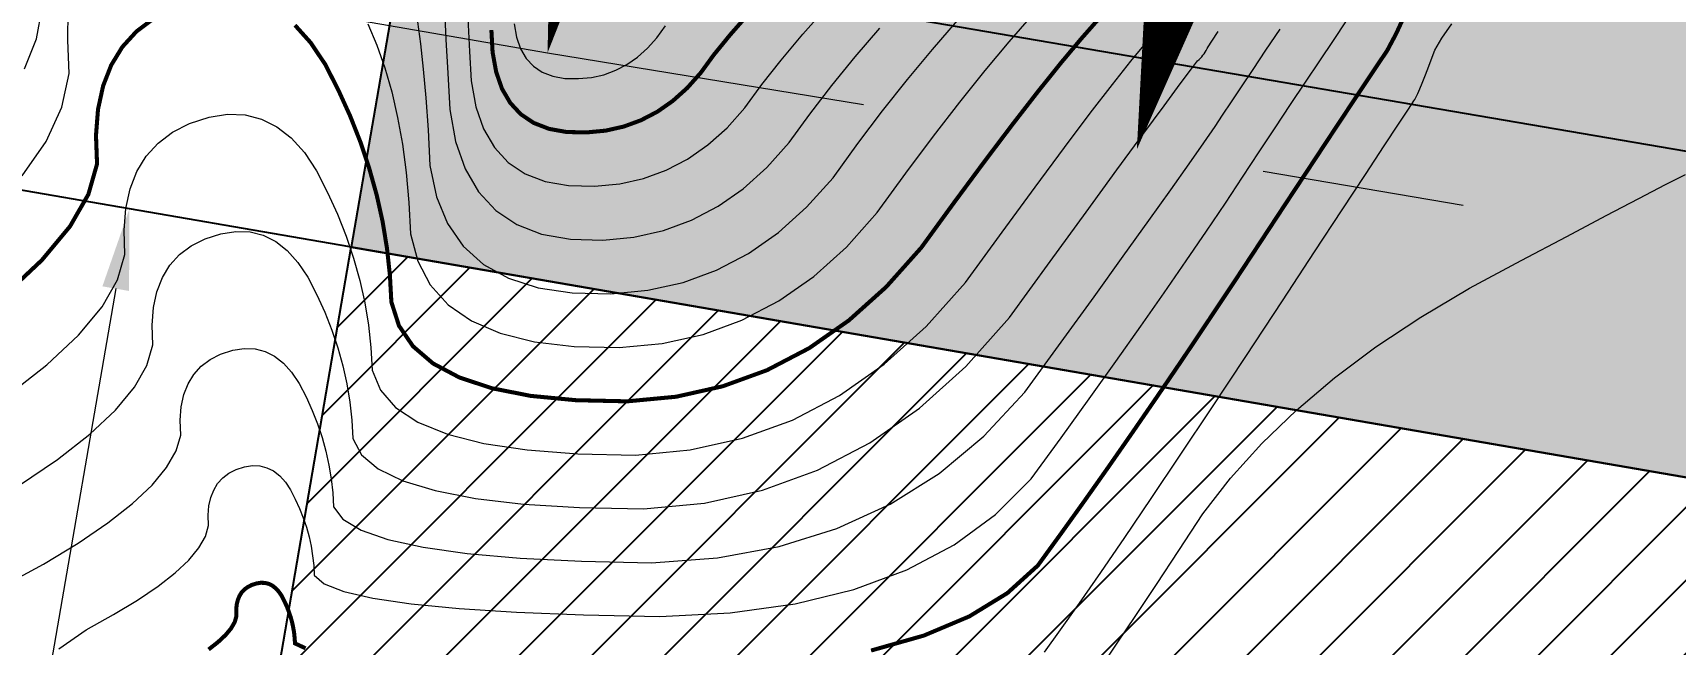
# Model space of a CAD drawing. Extents: x 602200 to 604568, y 5669458 to 5671879.
# Drawn here: x 603246.39 to 603266.65, y 5669514.31 to 5669521.85 of the extents above; entities that cross this region are included whole.
import ezdxf
from ezdxf.enums import TextEntityAlignment as Align

# ---------------------------------------------------------------- set-up
doc = ezdxf.new("R2010")
doc.units = 0
doc.header["$LTSCALE"] = 5
doc.header["$PDSIZE"] = 0.5
doc.linetypes.add('CENTERLINEX33', pattern=[6.5, 2.5, -1, 0.5, -1, 0.5, -1])
doc.layers.get('Defpoints').update_dxf_attribs({"color": 9})
for name, color, linetype in [('C-RW', 13, 'Continuous'), ('F-RW', 190, 'Continuous'), ('P-ELEVATION', 7, 'Continuous'), ('P-TEMP WITHIN RW-H', 254, 'Continuous'), ('P-TEMP WITHIN-BLACK', 5, 'Continuous'), ('P-TEMP-ATCO PIPELINES', 104, 'Continuous'), ('P-TEMP-ATCO PIPELINES-H', 71, 'Continuous')]:
    doc.layers.add(name, color=color, linetype=linetype)
doc.layers.add('C-RW-T', color=13, linetype='Continuous', lineweight=9)
doc.layers.add('EXISTING PIPE (EXIST OR HP)', color=240, linetype='CENTERLINEX33', lineweight=20)
doc.layers.add('C-TOPO-MAJR', color=7, linetype='Continuous', lineweight=15, true_color=0xd3aa5f)
doc.layers.add('C-TOPO-MINR', color=7, linetype='Continuous', lineweight=13, true_color=0xe9d5af)
doc.styles.add('1.0', font='ARIALN.TTF', dxfattribs={"height": 1})
doc.styles.add('80', font='ARIALN.TTF', dxfattribs={"height": 10})
doc.dimstyles.new('Compass 500', dxfattribs={"dimscale": 0.5, "dimtxt": 0.9, "dimasz": 2, "dimexe": 0.2, "dimexo": 0.0625, "dimgap": 0.5, "dimtad": 0, "dimtih": 1, "dimtoh": 1, "dimzin": 0, "dimdsep": 46, "dimtxsty": '1.0', "dimcen": 0.1, "dimse1": 1, "dimse2": 1, "dimclrd": 256, "dimclrt": 256, "dimaunit": 1, "dimadec": 4, "dimazin": 0, "dimtfac": 0.06, "dimtofl": 0, "dimtmove": 0, "dimatfit": 0, "dimfxl": 0.2, "dimtolj": 1, "dimtzin": 0, "dimlwd": -1, "dimarcsym": 0})

# ---------------------------------------------------------------- blocks, each defined once
blk = doc.blocks.new('*D68')
at = {"layer": 'C-RW-T', "transparency": 16777216}
for p, q in [((603249.305, 5669529.665), (603249.475, 5669530.651)), ((603247.412, 5669518.692), (603246.019, 5669510.611)), ((603246.019, 5669510.611), (603245.019, 5669510.611))]:
    blk.add_line(p, q, dxfattribs=at)
for points in [[(603249.141, 5669529.693), (603249.469, 5669529.637), (603249.135, 5669528.68)], [(603247.248, 5669518.72), (603247.577, 5669518.663), (603247.582, 5669519.677)]]:
    blk.add_solid(points, dxfattribs=at)
at = {"layer": 'Defpoints', "color": 0, "transparency": 16777216}
for p in [(603249.135, 5669528.68), (603330.306, 5669514.68), (603328.753, 5669505.677)]:
    blk.add_point(p, dxfattribs=at)
at = {"layer": 'C-RW-T', "transparency": 16777216, "insert": (603240.236, 5669510.611), "char_height": 1, "attachment_point": 5, "style": '1.0', "bg_fill": 3, "box_fill_scale": 1.1, "bg_fill_color": 256, "bg_fill_true_color": 13158600, "bg_fill_transparency": 0}
blk.add_mtext('\\A1;ATCO\\P9.14 P/L R/W\\PPlan 41153 CLSR', dxfattribs=at)
blk = doc.blocks.new('*U37')
at = {"layer": 'P-ELEVATION'}
h = blk.add_hatch(color=111, dxfattribs=at)
h.dxf.hatch_style = 1
edge = h.paths.add_edge_path()
edge.add_ellipse((0, 0), major_axis=(-12, 0), ratio=0.833333, start_angle=0, end_angle=360)
at = {"layer": 'P-ELEVATION', "color": 7, "flags": 128}
blk.add_lwpolyline([(0, 0, 12.5, 0, 0), (-6.88, -34.19, 0, 0, 0)], format="xyseb", dxfattribs=at)
at = {"layer": 'P-ELEVATION', "color": 7}
blk.add_ellipse((0, 0), major_axis=(-12, 0), ratio=0.833333, dxfattribs=at)
at = {"layer": 'P-ELEVATION', "style": '80'}
blk.add_attdef('ELEVATION', text='', height=10, dxfattribs=at).set_placement((0, 0), align=Align.MIDDLE_CENTER)
blk = doc.blocks.new('*U49')
at = {"layer": 'P-ELEVATION'}
h = blk.add_hatch(color=111, dxfattribs=at)
h.dxf.hatch_style = 1
edge = h.paths.add_edge_path()
edge.add_ellipse((0, 0), major_axis=(-12, 0), ratio=0.833333, start_angle=0, end_angle=360)
at = {"layer": 'P-ELEVATION', "color": 7, "flags": 128}
blk.add_lwpolyline([(0, 0, 12.5, 0, 0), (-7.91, -32.88, 0, 0, 0)], format="xyseb", dxfattribs=at)
at = {"layer": 'P-ELEVATION', "color": 7}
blk.add_ellipse((0, 0), major_axis=(-12, 0), ratio=0.833333, dxfattribs=at)
at = {"layer": 'P-ELEVATION', "style": '80'}
blk.add_attdef('ELEVATION', text='', height=10, dxfattribs=at).set_placement((0, 0), align=Align.MIDDLE_CENTER)

msp = doc.modelspace()

# ---------------------------------------------------------------- hatches: boundary and pattern name
at = {"layer": 'P-TEMP WITHIN RW-H'}
h = msp.add_hatch(color=256, dxfattribs=at)
h.dxf.hatch_style = 1
h.paths.add_polyline_path([(603251.869, 5669528.208), (603250.317, 5669519.205), (603270.031, 5669515.805), (603347.082, 5669502.516), (603423.394, 5669502.723), (603425.638, 5669509.164), (603426.596, 5669511.902), (603406.596, 5669511.839), (603347.85, 5669511.654), (603271.581, 5669524.808)])
at = {"layer": 'P-TEMP-ATCO PIPELINES-H'}
h = msp.add_hatch(dxfattribs=at)
h.set_pattern_fill('ANSI31', color=256, scale=0.2)
h.paths.add_polyline_path([(603250.317, 5669519.205), (603270.031, 5669515.805), (603269.008, 5669509.863), (603249.295, 5669513.237)])

# ---------------------------------------------------------------- linework, layer by layer
at = {"layer": 'C-RW'}
msp.add_lwpolyline([(603434.491, 5669502.791), (603347.082, 5669502.516), (603235.578, 5669521.747)], dxfattribs=at)
at = {"layer": 'C-TOPO-MAJR', "const_width": 0.05, "flags": 128}
for points in [[(603252.047, 5669521.88), (603252.062, 5669521.605), (603252.106, 5669521.364), (603252.178, 5669521.156), (603252.28, 5669520.982), (603252.41, 5669520.842), (603252.57, 5669520.735), (603252.758, 5669520.662), (603252.975, 5669520.623), (603253.221, 5669520.618), (603253.456, 5669520.64), (603253.679, 5669520.69), (603253.892, 5669520.768), (603254.094, 5669520.873), (603254.284, 5669521.006), (603254.463, 5669521.166), (603254.631, 5669521.355), (603254.788, 5669521.571), (603254.993, 5669521.822), (603255.244, 5669522.108)], [(603256.731, 5669514.229), (603257.383, 5669514.414), (603257.943, 5669514.65), (603258.412, 5669514.937), (603258.788, 5669515.277), (603259.072, 5669515.668), (603259.363, 5669516.073), (603259.659, 5669516.492), (603259.961, 5669516.926), (603260.269, 5669517.373), (603260.583, 5669517.835), (603260.902, 5669518.311), (603261.228, 5669518.801), (603261.56, 5669519.305), (603261.86, 5669519.761), (603262.13, 5669520.17), (603262.368, 5669520.531), (603262.576, 5669520.845), (603262.752, 5669521.111), (603262.898, 5669521.329), (603263.012, 5669521.5), (603263.096, 5669521.623), (603263.208, 5669521.834), (603263.347, 5669522.133)], [(603246.035, 5669518.605), (603246.501, 5669519.043), (603246.848, 5669519.459), (603247.075, 5669519.854), (603247.182, 5669520.229), (603247.169, 5669520.582), (603247.194, 5669520.903), (603247.257, 5669521.192), (603247.357, 5669521.448), (603247.494, 5669521.672), (603247.669, 5669521.864), (603247.882, 5669522.023)], [(603249.624, 5669521.94), (603249.818, 5669521.724), (603249.997, 5669521.457), (603250.16, 5669521.138), (603250.306, 5669520.817), (603250.433, 5669520.495), (603250.541, 5669520.171), (603250.632, 5669519.846), (603250.705, 5669519.518), (603250.759, 5669519.19), (603250.795, 5669518.859), (603250.813, 5669518.527), (603250.907, 5669518.234), (603251.079, 5669517.982), (603251.327, 5669517.769), (603251.653, 5669517.596), (603252.055, 5669517.463), (603252.534, 5669517.369), (603253.09, 5669517.316), (603253.723, 5669517.302), (603254.327, 5669517.359), (603254.902, 5669517.488), (603255.449, 5669517.687), (603255.968, 5669517.958), (603256.457, 5669518.3), (603256.918, 5669518.713), (603257.351, 5669519.198), (603257.755, 5669519.753), (603258.129, 5669520.258), (603258.473, 5669520.713), (603258.787, 5669521.118), (603259.071, 5669521.472), (603259.326, 5669521.776), (603259.55, 5669522.03)], [(603248.558, 5669514.242), (603248.674, 5669514.333), (603248.767, 5669514.42), (603248.836, 5669514.503), (603248.881, 5669514.581), (603248.902, 5669514.656), (603248.899, 5669514.726), (603248.904, 5669514.79), (603248.917, 5669514.847), (603248.937, 5669514.898), (603248.964, 5669514.943), (603248.999, 5669514.981), (603249.041, 5669515.012), (603249.091, 5669515.038), (603249.148, 5669515.056), (603249.202, 5669515.065), (603249.253, 5669515.063), (603249.301, 5669515.051), (603249.346, 5669515.029), (603249.387, 5669514.996), (603249.426, 5669514.953), (603249.462, 5669514.9), (603249.494, 5669514.836), (603249.523, 5669514.773), (603249.548, 5669514.709), (603249.57, 5669514.644), (603249.588, 5669514.579), (603249.602, 5669514.514), (603249.613, 5669514.449), (603249.62, 5669514.383), (603249.624, 5669514.317), (603249.754, 5669514.257)]]:
    msp.add_lwpolyline(points, dxfattribs=at)
at = {"layer": 'C-TOPO-MINR', "flags": 128}
for points in [[(603246.258, 5669520.083), (603246.555, 5669520.508), (603246.748, 5669520.928), (603246.838, 5669521.343), (603246.823, 5669521.754), (603246.826, 5669522.118)], [(603246.289, 5669521.403), (603246.437, 5669521.774), (603246.505, 5669522.149)], [(603251.467, 5669522.145), (603251.487, 5669521.763), (603251.51, 5669521.348), (603251.534, 5669520.9), (603251.605, 5669520.507), (603251.723, 5669520.168), (603251.889, 5669519.885), (603252.101, 5669519.656), (603252.361, 5669519.482), (603252.667, 5669519.364), (603253.021, 5669519.3), (603253.422, 5669519.291), (603253.804, 5669519.328), (603254.169, 5669519.409), (603254.515, 5669519.535), (603254.843, 5669519.707), (603255.153, 5669519.924), (603255.445, 5669520.185), (603255.719, 5669520.492), (603255.975, 5669520.844), (603256.247, 5669521.196), (603256.535, 5669521.55), (603256.84, 5669521.904)], [(603251.756, 5669522.027), (603251.779, 5669521.614), (603251.798, 5669521.253), (603251.855, 5669520.935), (603251.951, 5669520.662), (603252.084, 5669520.433), (603252.256, 5669520.249), (603252.465, 5669520.109), (603252.712, 5669520.013), (603252.998, 5669519.962), (603253.321, 5669519.954), (603253.63, 5669519.984), (603253.924, 5669520.049), (603254.204, 5669520.151), (603254.468, 5669520.29), (603254.719, 5669520.465), (603254.954, 5669520.676), (603255.175, 5669520.923), (603255.382, 5669521.207), (603255.62, 5669521.509), (603255.89, 5669521.829), (603256.191, 5669522.166)], [(603246.029, 5669515.025), (603246.52, 5669515.296), (603246.948, 5669515.555), (603247.314, 5669515.804), (603247.619, 5669516.042), (603247.861, 5669516.269), (603248.04, 5669516.485), (603248.158, 5669516.69), (603248.214, 5669516.885), (603248.207, 5669517.068), (603248.22, 5669517.235), (603248.253, 5669517.385), (603248.305, 5669517.518), (603248.376, 5669517.635), (603248.467, 5669517.734), (603248.577, 5669517.817), (603248.707, 5669517.882), (603248.856, 5669517.931), (603248.998, 5669517.953), (603249.131, 5669517.949), (603249.256, 5669517.917), (603249.373, 5669517.859), (603249.482, 5669517.774), (603249.583, 5669517.662), (603249.676, 5669517.523), (603249.761, 5669517.357), (603249.836, 5669517.191), (603249.902, 5669517.023), (603249.959, 5669516.855), (603250.006, 5669516.686), (603250.043, 5669516.516), (603250.071, 5669516.345), (603250.09, 5669516.174), (603250.099, 5669516.001), (603250.216, 5669515.848), (603250.439, 5669515.714), (603250.769, 5669515.599), (603251.206, 5669515.503), (603251.75, 5669515.426), (603252.401, 5669515.369), (603253.159, 5669515.331), (603254.024, 5669515.312), (603254.837, 5669515.373), (603255.598, 5669515.514), (603256.307, 5669515.734), (603256.965, 5669516.034), (603257.571, 5669516.414), (603258.124, 5669516.874), (603258.627, 5669517.414), (603259.077, 5669518.033), (603259.482, 5669518.592), (603259.843, 5669519.092), (603260.159, 5669519.531), (603260.43, 5669519.911), (603260.657, 5669520.23), (603260.838, 5669520.49), (603260.975, 5669520.69), (603261.067, 5669520.83), (603261.176, 5669520.994), (603261.302, 5669521.182), (603261.444, 5669521.395), (603261.603, 5669521.632), (603261.779, 5669521.892)], [(603246.711, 5669514.251), (603247.047, 5669514.485), (603247.386, 5669514.672), (603247.683, 5669514.851), (603247.936, 5669515.023), (603248.146, 5669515.187), (603248.314, 5669515.344), (603248.438, 5669515.494), (603248.519, 5669515.636), (603248.558, 5669515.77), (603248.553, 5669515.897), (603248.562, 5669516.013), (603248.585, 5669516.116), (603248.621, 5669516.208), (603248.67, 5669516.289), (603248.733, 5669516.357), (603248.809, 5669516.415), (603248.899, 5669516.46), (603249.002, 5669516.494), (603249.1, 5669516.509), (603249.192, 5669516.506), (603249.278, 5669516.484), (603249.359, 5669516.444), (603249.435, 5669516.385), (603249.505, 5669516.307), (603249.569, 5669516.211), (603249.627, 5669516.097), (603249.68, 5669515.982), (603249.725, 5669515.866), (603249.764, 5669515.75), (603249.797, 5669515.633), (603249.823, 5669515.515), (603249.842, 5669515.397), (603249.855, 5669515.278), (603249.862, 5669515.159), (603249.985, 5669515.052), (603250.225, 5669514.958), (603250.583, 5669514.875), (603251.057, 5669514.805), (603251.648, 5669514.748), (603252.357, 5669514.703), (603253.182, 5669514.67), (603254.124, 5669514.649), (603254.994, 5669514.694), (603255.793, 5669514.805), (603256.519, 5669514.982), (603257.174, 5669515.224), (603257.757, 5669515.532), (603258.268, 5669515.906), (603258.707, 5669516.345), (603259.075, 5669516.85), (603259.422, 5669517.333), (603259.751, 5669517.792), (603260.06, 5669518.228), (603260.349, 5669518.642), (603260.62, 5669519.033), (603260.87, 5669519.4), (603261.102, 5669519.745), (603261.313, 5669520.067), (603261.518, 5669520.378), (603261.716, 5669520.676), (603261.906, 5669520.963), (603262.089, 5669521.238), (603262.266, 5669521.502), (603262.435, 5669521.753), (603262.597, 5669521.993)], [(603250.521, 5669521.955), (603250.633, 5669521.694), (603250.731, 5669521.415), (603250.817, 5669521.118), (603250.89, 5669520.804), (603250.949, 5669520.472), (603250.996, 5669520.122), (603251.03, 5669519.754), (603251.05, 5669519.369), (603251.138, 5669519.03), (603251.292, 5669518.738), (603251.514, 5669518.492), (603251.802, 5669518.293), (603252.156, 5669518.141), (603252.578, 5669518.036), (603253.067, 5669517.977), (603253.622, 5669517.965), (603254.153, 5669518.015), (603254.658, 5669518.128), (603255.138, 5669518.303), (603255.593, 5669518.541), (603256.023, 5669518.841), (603256.427, 5669519.204), (603256.807, 5669519.629), (603257.162, 5669520.117), (603257.502, 5669520.571), (603257.827, 5669520.992), (603258.138, 5669521.38), (603258.434, 5669521.734), (603258.716, 5669522.056)], [(603251.136, 5669521.98), (603251.173, 5669521.711), (603251.207, 5669521.399), (603251.238, 5669521.045), (603251.265, 5669520.649), (603251.288, 5669520.211), (603251.368, 5669519.825), (603251.506, 5669519.494), (603251.7, 5669519.216), (603251.95, 5669518.991), (603252.258, 5669518.82), (603252.623, 5669518.703), (603253.044, 5669518.639), (603253.522, 5669518.628), (603253.978, 5669518.671), (603254.413, 5669518.769), (603254.826, 5669518.919), (603255.218, 5669519.124), (603255.588, 5669519.382), (603255.936, 5669519.695), (603256.263, 5669520.06), (603256.568, 5669520.48), (603256.874, 5669520.884), (603257.181, 5669521.271), (603257.489, 5669521.642), (603257.798, 5669521.997)], [(603252.326, 5669521.958), (603252.356, 5669521.792), (603252.406, 5669521.65), (603252.475, 5669521.531), (603252.565, 5669521.434), (603252.674, 5669521.361), (603252.803, 5669521.311), (603252.952, 5669521.285), (603253.12, 5669521.281), (603253.282, 5669521.296), (603253.435, 5669521.33), (603253.581, 5669521.384), (603253.719, 5669521.456), (603253.849, 5669521.547), (603253.972, 5669521.657), (603254.088, 5669521.786), (603254.195, 5669521.934)], [(603258.869, 5669514.208), (603259.07, 5669514.485), (603259.303, 5669514.813), (603259.566, 5669515.193), (603259.862, 5669515.623), (603260.188, 5669516.104), (603260.545, 5669516.637), (603260.934, 5669517.221), (603261.354, 5669517.856), (603261.806, 5669518.542), (603262.202, 5669519.145), (603262.544, 5669519.664), (603262.83, 5669520.099), (603263.062, 5669520.452), (603263.239, 5669520.72), (603263.361, 5669520.905), (603263.428, 5669521.007), (603263.44, 5669521.025), (603263.457, 5669521.056), (603263.477, 5669521.099), (603263.502, 5669521.156), (603263.531, 5669521.226), (603263.563, 5669521.308), (603263.6, 5669521.403), (603263.642, 5669521.512), (603263.687, 5669521.633), (603263.772, 5669521.781), (603263.898, 5669521.956)], [(603246.071, 5669517.366), (603246.563, 5669517.751), (603246.954, 5669518.118), (603247.245, 5669518.468), (603247.436, 5669518.8), (603247.526, 5669519.114), (603247.515, 5669519.411), (603247.536, 5669519.681), (603247.589, 5669519.923), (603247.673, 5669520.138), (603247.788, 5669520.326), (603247.935, 5669520.487), (603248.113, 5669520.621), (603248.323, 5669520.727), (603248.565, 5669520.806), (603248.793, 5669520.842), (603249.008, 5669520.834), (603249.211, 5669520.783), (603249.4, 5669520.689), (603249.576, 5669520.551), (603249.74, 5669520.37), (603249.89, 5669520.146), (603250.027, 5669519.878), (603250.149, 5669519.608), (603250.256, 5669519.338), (603250.347, 5669519.066), (603250.423, 5669518.792), (603250.484, 5669518.518), (603250.53, 5669518.241), (603250.56, 5669517.964), (603250.575, 5669517.685), (603250.677, 5669517.439), (603250.866, 5669517.226), (603251.141, 5669517.045), (603251.504, 5669516.898), (603251.953, 5669516.784), (603252.49, 5669516.703), (603253.113, 5669516.654), (603253.823, 5669516.639), (603254.501, 5669516.703), (603255.147, 5669516.847), (603255.761, 5669517.071), (603256.342, 5669517.375), (603256.892, 5669517.759), (603257.409, 5669518.223), (603257.895, 5669518.766), (603258.348, 5669519.389), (603258.756, 5669519.945), (603259.119, 5669520.434), (603259.436, 5669520.855), (603259.708, 5669521.209), (603259.935, 5669521.496), (603260.116, 5669521.715), (603260.253, 5669521.867)], [(603246.214, 5669516.26), (603246.693, 5669516.585), (603247.091, 5669516.896), (603247.408, 5669517.193), (603247.643, 5669517.476), (603247.797, 5669517.745), (603247.87, 5669517.999), (603247.861, 5669518.24), (603247.878, 5669518.458), (603247.921, 5669518.654), (603247.989, 5669518.828), (603248.082, 5669518.981), (603248.201, 5669519.111), (603248.345, 5669519.219), (603248.515, 5669519.305), (603248.711, 5669519.369), (603248.895, 5669519.398), (603249.07, 5669519.391), (603249.233, 5669519.35), (603249.386, 5669519.274), (603249.529, 5669519.162), (603249.661, 5669519.016), (603249.783, 5669518.834), (603249.894, 5669518.617), (603249.993, 5669518.4), (603250.079, 5669518.181), (603250.153, 5669517.96), (603250.214, 5669517.739), (603250.264, 5669517.517), (603250.301, 5669517.293), (603250.325, 5669517.069), (603250.337, 5669516.843), (603250.446, 5669516.643), (603250.652, 5669516.47), (603250.955, 5669516.322), (603251.355, 5669516.201), (603251.852, 5669516.105), (603252.445, 5669516.036), (603253.136, 5669515.993), (603253.923, 5669515.975), (603254.675, 5669516.047), (603255.391, 5669516.207), (603256.072, 5669516.455), (603256.717, 5669516.792), (603257.327, 5669517.218), (603257.9, 5669517.732), (603258.439, 5669518.335), (603258.941, 5669519.026), (603259.383, 5669519.633), (603259.765, 5669520.155), (603260.085, 5669520.593), (603260.345, 5669520.947), (603260.544, 5669521.216), (603260.683, 5669521.401), (603260.76, 5669521.501), (603260.777, 5669521.517), (603260.794, 5669521.534), (603260.81, 5669521.551), (603260.825, 5669521.57), (603260.839, 5669521.589), (603260.853, 5669521.609), (603260.867, 5669521.63), (603260.879, 5669521.652), (603260.891, 5669521.674), (603260.936, 5669521.744), (603261.013, 5669521.861)], [(603259.558, 5669514.009), (603259.766, 5669514.318), (603259.997, 5669514.663), (603260.251, 5669515.044), (603260.527, 5669515.461), (603260.826, 5669515.915), (603261.167, 5669516.355), (603261.551, 5669516.781), (603261.978, 5669517.192), (603262.447, 5669517.59), (603262.96, 5669517.973), (603263.515, 5669518.342), (603264.113, 5669518.697), (603264.753, 5669519.038), (603265.316, 5669519.336), (603265.799, 5669519.592), (603266.204, 5669519.804), (603266.53, 5669519.974), (603266.778, 5669520.101)]]:
    msp.add_lwpolyline(points, dxfattribs=at)
at = {"layer": 'EXISTING PIPE (EXIST OR HP)', "flags": 128}
msp.add_lwpolyline([(603244.317, 5669523.068), (603252.74, 5669521.6), (603260.01, 5669520.407), (603267.353, 5669519.159), (603275.533, 5669517.587), (603284.705, 5669516.037), (603293.843, 5669514.585), (603302.736, 5669513.186), (603311.726, 5669511.654), (603320.711, 5669510.04), (603329.414, 5669508.541), (603337.772, 5669507.005), (603342.204, 5669506.203), (603345.115, 5669505.665), (603346.847, 5669505.334), (603347.791, 5669505.312), (603348.522, 5669505.593), (603349.128, 5669506.272), (603350.029, 5669506.696), (603351.248, 5669506.783), (603352.598, 5669506.871), (603354.111, 5669506.983), (603355.207, 5669506.979), (603356.072, 5669506.582), (603356.94, 5669505.989), (603358.317, 5669505.993), (603362.612, 5669506.182), (603366.975, 5669506.363), (603374.092, 5669506.776), (603382.324, 5669507.376), (603397.541, 5669508.443), (603406.034, 5669508.945), (603415.195, 5669509.63), (603427.341, 5669510.597)], dxfattribs=at)
at = {"layer": 'F-RW'}
msp.add_lwpolyline([(603234.579, 5669515.738), (603238.144, 5669515.146), (603337.907, 5669498.07), (603422.129, 5669499.124), (603425.638, 5669509.164), (603338.694, 5669508.076), (603239.83, 5669524.997, 0.001187), (603239.784, 5669525.005), (603236.218, 5669525.598)], format="xyb", dxfattribs=at)
at = {"layer": 'P-TEMP WITHIN-BLACK', "flags": 128}
msp.add_lwpolyline([(603251.869, 5669528.208), (603250.317, 5669519.205), (603270.031, 5669515.805), (603347.082, 5669502.516), (603423.394, 5669502.723), (603425.638, 5669509.164), (603426.596, 5669511.902), (603406.596, 5669511.839), (603347.85, 5669511.654), (603271.581, 5669524.808)], close=True, dxfattribs=at)
at = {"layer": 'P-TEMP-ATCO PIPELINES', "flags": 128}
msp.add_lwpolyline([(603250.317, 5669519.205), (603270.031, 5669515.805), (603269.008, 5669509.863), (603249.295, 5669513.237)], close=True, dxfattribs=at)

# ---------------------------------------------------------------- next in the draw order: dimensions: what is measured, and where the dimension line sits
at = {"layer": 'C-RW-T'}
dim = msp.add_linear_dim(base=(603249.135, 5669528.68), p1=(603328.753, 5669505.677), p2=(603330.306, 5669514.68), angle=80.2141, text='ATCO\\P9.14 P/L R/W\\PPlan 41153 CLSR', dimstyle='Compass 500', override={"dimtfill": 1}, dxfattribs=at)
dim.commit()
dim.dimension.update_dxf_attribs({"geometry": '*D68', "text_midpoint": (603240.236, 5669510.611), "dimtype": 161})

# ---------------------------------------------------------------- next in the draw order: block references
at = {"xscale": 0.1000000000000001, "yscale": 0.1000000000000001, "zscale": 0.1000000000000001}
for name, p, values in [('*U37', (603253.428, 5669525.018), {'ELEVATION': '2.4'}), ('*U49', (603260.801, 5669523.695), {'ELEVATION': '1.9'})]:
    msp.add_blockref(name, p, dxfattribs=at).add_auto_attribs(values)

doc.saveas('drawing.dxf')
